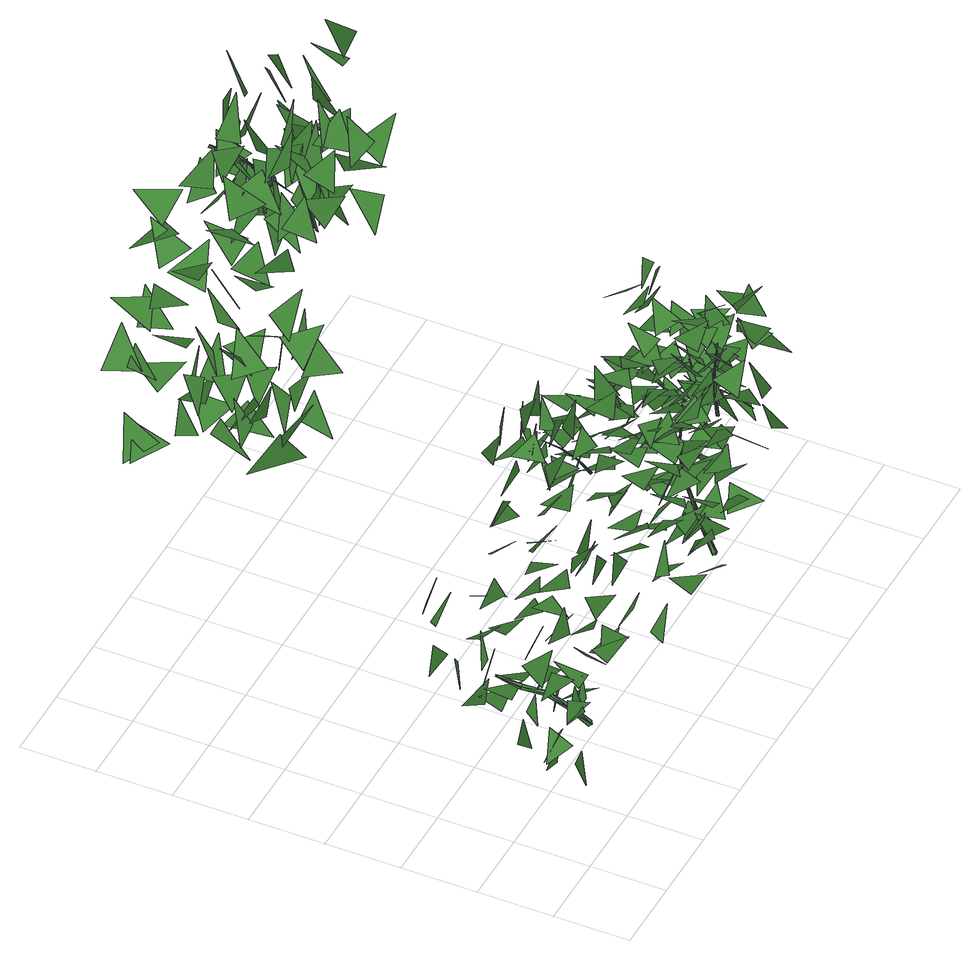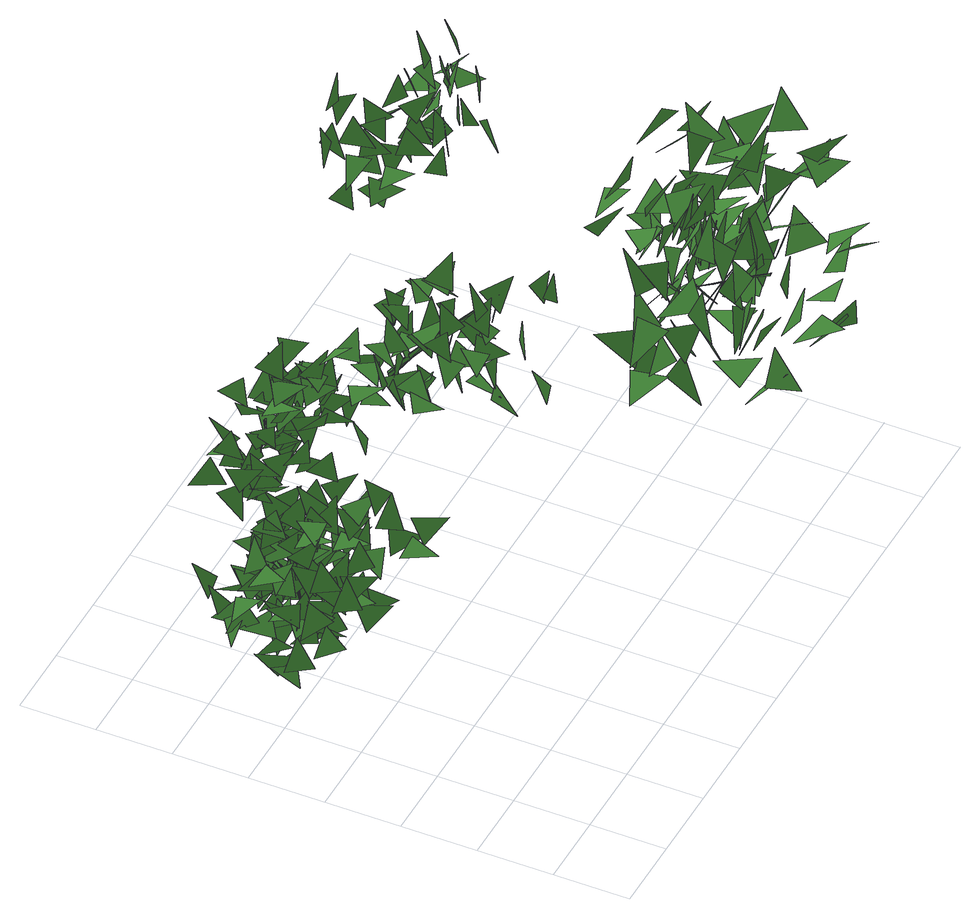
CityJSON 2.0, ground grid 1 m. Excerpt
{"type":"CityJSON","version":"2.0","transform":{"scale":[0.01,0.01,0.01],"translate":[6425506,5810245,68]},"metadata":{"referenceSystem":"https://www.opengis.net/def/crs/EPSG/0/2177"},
"CityObjects":{
"tree1":{"type":"SolitaryVegetationObject","attributes":{"crownarea":"105","modell_vol":"LIS","treeheight":"12.1"},"geometry":[{"type":"MultiSurface","lod":"2","boundaries":[[[0,1,2]],[[3,4,5]],[[6,7,8]],[[9,10,11]],[[12,13,14]],[[15,16,17]],[[18,19,20]],[[21,22,23]],[[24,25,26]],[[27,28,29]],[[30,31,32]],[[33,34,35]],[[36,37,38]],[[39,27,29]],[[28,40,29]],[[41,35,34]],[[33,39,29]],[[42,43,44]],[[45,46,47]],[[48,49,50]],[[51,40,41]],[[52,53,54]],[[55,56,57]],[[58,59,60]],[[61,51,41]],[[62,63,64]],[[65,34,33]],[[66,67,68]],[[69,70,71]],[[29,72,33]],[[41,34,65]],[[73,74,75]],[[29,40,76]],[[77,78,79]],[[80,81,82]],[[83,84,85]],[[61,41,65]],[[72,65,33]],[[76,72,29]],[[40,51,76]],[[86,87,88]],[[89,51,61]],[[90,89,61]],[[61,65,90]],[[76,51,89]],[[91,92,93]],[[94,95,96]],[[97,65,72]],[[90,65,97]],[[76,98,72]],[[99,100,101]],[[76,89,102]],[[102,98,76]],[[103,104,99]],[[100,105,106]],[[98,97,72]],[[89,90,107]],[[97,108,90]],[[104,105,99]],[[108,109,90]],[[110,111,112]],[[113,100,99]],[[102,89,107]],[[90,109,107]],[[114,113,100]],[[115,99,105]],[[100,113,116,105]],[[117,118,119]],[[120,121,122]],[[99,115,114,113]],[[123,124,125]],[[115,116,126]],[[114,115,126]],[[127,128,129]],[[115,105,116]],[[113,114,116]],[[114,126,116]],[[130,102,107]],[[97,98,108]],[[98,102,130]],[[98,131,108]],[[131,98,130]],[[132,133,134]],[[135,136,137]],[[138,139,140]],[[141,142,143]],[[144,145,146]],[[147,148,149]],[[150,151,152]],[[153,154,155]],[[156,157,158]],[[159,160,161]],[[162,163,164]],[[165,166,167]],[[168,169,170]],[[171,172,173]],[[174,175,176]],[[177,178,179]],[[180,181,182]],[[183,184,185]],[[186,187,188]],[[189,190,191]],[[192,193,194]],[[195,196,197]],[[198,199,200]],[[201,202,203]],[[204,205,206]],[[207,208,209]],[[210,211,212]],[[213,214,215]],[[216,217,218]],[[219,220,221]],[[222,223,224]],[[225,226,227]],[[228,229,230]],[[231,232,233]],[[234,235,236]],[[237,238,239]],[[240,241,242]],[[243,244,245]],[[246,247,248]],[[249,250,251]],[[252,253,254]],[[255,256,257]],[[258,259,260]],[[261,262,263]],[[264,265,266]],[[267,268,269]],[[270,271,272]],[[273,274,275]],[[276,277,278]],[[279,280,281]],[[282,283,284]],[[285,286,287]],[[288,289,290]],[[291,292,293]],[[294,295,296]],[[297,298,299]],[[300,301,302]],[[303,304,305]],[[306,307,308]],[[309,310,311]],[[312,313,314]],[[315,316,317]],[[318,319,320]],[[321,322,323]],[[324,325,326]],[[327,328,329]],[[330,331,332]],[[333,334,335]],[[336,337,338]],[[339,340,341]],[[342,343,344]],[[345,346,347]],[[348,349,350]],[[351,352,353]],[[354,355,356]],[[357,358,359]],[[360,361,362]],[[363,364,365]],[[366,367,368]],[[369,370,371]],[[372,373,374]],[[375,376,377]],[[378,379,380]],[[381,382,383]],[[384,385,386]],[[387,388,389]],[[390,391,392]],[[393,394,395]],[[396,397,398]],[[399,400,401]],[[402,403,404]],[[405,406,407]],[[408,409,407]],[[410,411,412]],[[413,414,415]],[[416,417,406]],[[417,416,418]],[[419,420,421]],[[422,423,424]],[[403,425,404]],[[426,427,428]],[[429,404,430]],[[402,431,403]],[[432,429,433]],[[434,435,436]],[[437,405,407]],[[431,432,438]],[[409,437,407]],[[405,416,406]],[[439,440,441]],[[408,418,409]],[[416,442,418]],[[443,444,445]],[[430,404,425]],[[429,430,433]],[[431,438,403]],[[432,433,438]],[[446,447,448]],[[449,450,451]],[[452,453,454]],[[409,418,442]],[[455,456,457]],[[458,459,460]],[[461,462,463]],[[464,465,466]],[[467,403,438]],[[468,469,470]],[[471,472,473]],[[474,475,476]],[[437,477,405]],[[442,478,479,409]],[[425,403,467]],[[430,425,480]],[[433,430,481]],[[482,467,438]],[[438,433,483]],[[479,484,485,486]],[[487,488,489]],[[490,491,492]],[[493,494,495]],[[477,496,405]],[[437,409,497]],[[498,499,500]],[[480,425,467]],[[481,430,480]],[[478,497,409,479]],[[416,405,496]],[[433,481,483]],[[438,483,482]],[[501,502,503]],[[442,416,504]],[[505,506,507]],[[508,509,510]],[[511,512,513]],[[514,513,512]],[[515,516,517]],[[514,511,513]],[[518,519,520]],[[511,514,512]],[[521,522,523]],[[524,525,526]],[[477,437,497]],[[527,528,529]],[[530,531,532]],[[533,534,535]],[[416,496,504]],[[536,537,538]],[[478,442,504]],[[539,540,541]],[[542,543,544]],[[545,546,547]],[[548,483,481]],[[511,549,550]],[[551,552,553]],[[554,555,556]],[[557,558,559]],[[560,561,562]],[[563,564,565]],[[480,467,566]],[[467,482,566]],[[481,480,548]],[[482,483,566]],[[567,568,569]],[[570,571,572]],[[573,574,575]],[[497,576,477]],[[477,577,496]],[[578,579,580]],[[581,582,583]],[[584,585,586]],[[587,588,589]],[[590,591,592]],[[548,480,566]],[[483,548,566]],[[593,594,595]],[[567,596,597]],[[598,599,600]],[[576,577,477]],[[577,601,496]],[[504,496,601]],[[602,603,604]],[[497,478,605]],[[478,504,606]],[[607,608,609]],[[610,611,612]],[[613,614,615]],[[497,605,576]],[[504,601,606]],[[605,478,606]],[[616,617,618]],[[619,620,621]],[[622,623,624]],[[625,626,627]],[[628,629,630]],[[631,632,633]],[[548,566,634]],[[635,636,637]],[[638,639,640]],[[641,642,643]],[[644,645,646]],[[647,648,649]],[[650,651,652]],[[577,576,653]],[[654,655,656]],[[601,577,657]],[[576,605,653]],[[606,601,657]],[[658,659,660]],[[661,662,663]],[[605,606,664]],[[665,666,667]],[[668,669,670]],[[671,672,673]],[[674,675,676]],[[677,577,653]],[[657,577,677]],[[678,679,680]],[[605,681,653]],[[682,683,684]],[[606,657,664]],[[605,664,681]],[[685,686,687]],[[688,689,690]],[[691,692,693]],[[694,695,696]],[[697,698,699]],[[700,701,702]],[[703,704,705]],[[706,707,708]],[[709,710,711]],[[712,713,714]],[[681,664,715]],[[716,717,718]],[[719,720,721]],[[722,723,724]],[[715,725,681]],[[677,653,725]],[[653,681,725]],[[657,677,726]],[[664,657,726]],[[727,728,729]],[[730,731,732]],[[733,734,735]],[[664,736,715]],[[737,738,739]],[[740,677,725]],[[726,677,740]],[[664,726,736]],[[741,742,743]],[[744,745,746]],[[747,748,749]],[[750,751,752]],[[753,754,755]],[[756,757,758]],[[715,736,725]],[[759,760,761]],[[762,763,764]],[[765,766,767]],[[768,769,770]],[[771,772,773]],[[774,775,776]],[[777,778,779]],[[780,781,782]],[[783,784,785]],[[786,787,788]],[[789,790,791]],[[725,736,792]],[[736,726,792]],[[740,725,792]],[[726,740,792]],[[793,794,795,796]],[[797,798,799]],[[800,801,794,802]],[[803,804,805]],[[806,807,808]],[[809,810,811]],[[812,813,814]],[[815,816,817]],[[818,819,820]],[[821,822,823]],[[824,825,826]],[[827,828,829]],[[830,831,832]],[[833,834,835]],[[836,837,838]],[[839,840,841]],[[842,843,844]],[[845,846,847]],[[848,849,850]],[[851,852,853]],[[854,855,856]],[[857,858,859]]]}]},
"tree2":{"type":"SolitaryVegetationObject","attributes":{"crownarea":"307","modell_vol":"LIS","treeheight":"16.5"},"geometry":[{"type":"MultiSurface","lod":"2","boundaries":[[[860,861,862]],[[863,864,865]],[[866,867,868]],[[869,870,871]],[[872,873,874]],[[875,876,877]],[[878,879,880]],[[881,882,883]],[[884,885,886]],[[887,888,889]],[[890,891,892]],[[893,894,895]],[[896,897,898]],[[899,900,901]],[[902,903,904]],[[905,906,907]],[[908,909,910]],[[911,912,913]],[[914,915,916]],[[917,918,919]],[[920,921,922]],[[923,924,925]],[[926,927,928]],[[929,930,931]],[[932,933,934]],[[935,936,937]],[[938,939,940]],[[941,942,943]],[[944,945,946]],[[947,948,949]],[[950,951,952]],[[953,954,955]],[[956,957,958]],[[959,960,961]],[[962,963,964]],[[965,966,967]],[[968,969,970]],[[971,972,973]],[[974,975,976]],[[977,978,979]],[[980,981,982]],[[983,984,985]],[[986,987,988]],[[989,990,991]],[[992,993,994]],[[995,996,997]],[[998,999,1000]],[[1001,1002,1003]],[[1004,1005,1006]],[[1007,1008,1009]],[[1010,1011,1012]],[[1013,1014,1015]],[[1016,1017,1018]],[[1019,1020,1021]],[[1022,1023,1024]],[[1025,1026,1027]],[[1028,1029,1030]],[[1031,1032,1033]],[[1034,1035,1036]],[[1037,1038,1039]],[[1040,1041,1042]],[[1043,1044,1045]],[[1046,1047,1048]],[[1049,1050,1051]],[[1052,1053,1054]],[[1055,1056,1057]],[[1058,1059,1060]],[[1061,1062,1063]],[[1064,1065,1066]],[[1067,1068,1069]],[[1070,1071,1072]],[[1073,1074,1075]],[[1076,1077,1078]],[[1079,1080,1081]],[[1082,1083,1084]],[[1085,1086,1087]],[[1088,1089,1090]],[[1091,1092,1093]],[[1094,1095,1096]],[[1097,1098,1099]],[[1100,1101,1099]],[[1099,1101,1097]],[[1100,1099,1098]],[[1102,1103,1104]],[[1105,1106,1107]],[[1097,1108,1098]],[[1109,1101,1100]],[[1097,1101,1110]],[[1108,1111,1098]],[[1097,1110,1108]],[[1100,1098,1111]],[[1111,1109,1100]],[[1101,1109,1110]],[[1108,1110,1112]],[[1108,1112,1113]],[[1112,1110,1114]],[[1115,1116,1117]],[[1113,1118,1108]],[[1110,1109,1114]],[[1119,1120,1121]],[[1108,1118,1111]],[[1122,1114,1109]],[[1122,1109,1111]],[[1122,1111,1118]],[[1123,1124,1125]],[[1126,1127,1128]],[[1129,1130,1131]],[[1132,1133,1134]],[[1135,1136,1137]],[[1138,1139,1140]],[[1141,1142,1143]],[[1144,1145,1146]],[[1147,1148,1149]],[[1150,1151,1152]],[[1153,1154,1155]],[[1156,1157,1158]],[[1159,1160,1161]],[[1162,1163,1164]],[[1165,1166,1167]],[[1168,1169,1170]],[[1171,1172,1173]],[[1174,1175,1176]],[[1177,1178,1179]],[[1180,1181,1182]],[[1183,1184,1185]],[[1186,1187,1188]],[[1189,1190,1191]],[[1192,1193,1194]],[[1195,1196,1197]],[[1198,1199,1200]],[[1201,1202,1203]],[[1204,1205,1206]],[[1207,1208,1209]],[[1210,1211,1212]]]}]}
},
"vertices":[
[69,86,547],[107,111,541],[112,85,566],[104,71,223],[67,96,210],[113,105,215],[98,106,555],[69,137,576],[115,128,580],[83,127,606],[113,146,613],[100,120,648],[113,104,250],[87,105,211],[102,138,221],[80,85,551],[120,109,548],[124,74,538],[77,105,489],[112,114,460],[121,96,490],[81,92,531],[124,109,522],[110,120,554],[100,102,580],[133,109,593],[107,87,623],[90,164,207],[87,163,206],[108,141,187],[118,87,138],[144,69,157],[109,82,183],[108,144,184],[107,144,182],[89,167,204],[91,123,572],[77,163,553],[119,146,564],[90,167,206],[104,140,186],[104,141,182],[102,76,487],[112,119,474],[135,87,499],[90,160,489],[127,158,516],[98,140,530],[110,141,130],[90,120,108],[114,150,84],[125,116,167],[122,116,50],[147,112,78],[104,93,85],[119,126,118],[139,139,147],[95,129,158],[89,119,570],[106,132,541],[131,134,580],[124,117,165],[107,126,552],[136,145,564],[103,140,595],[126,120,164],[85,144,179],[98,186,170],[122,148,177],[124,71,95],[118,62,50],[142,88,55],[130,120,166],[115,200,229],[119,175,256],[79,200,258],[129,117,169],[101,109,82],[147,112,90],[127,97,118],[77,179,218],[110,187,206],[107,195,251],[96,103,85],[133,117,108],[139,90,85],[116,126,178],[148,110,189],[116,110,222],[138,92,143],[137,94,141],[95,164,563],[127,179,561],[115,168,605],[86,212,169],[124,237,177],[92,218,205],[141,97,140],[144,97,142],[144,86,532],[144,86,531],[144,68,516],[143,93,144],[145,67,517],[147,68,516],[145,86,532],[145,69,514],[151,70,117],[154,77,113],[150,74,113],[126,68,157],[126,91,128],[161,98,158],[142,97,538],[141,108,543],[141,106,545],[141,108,545],[135,121,479],[162,90,499],[133,98,519],[166,86,207],[153,53,216],[137,87,242],[132,87,540],[165,70,542],[147,82,583],[133,127,555],[70,243,276],[95,248,247],[116,239,287],[156,73,118],[158,76,115],[110,138,225],[138,149,205],[150,134,247],[130,85,575],[154,111,565],[160,96,609],[119,123,607],[137,145,583],[156,143,624],[106,178,518],[137,208,501],[135,183,540],[127,144,503],[164,135,502],[143,127,543],[159,112,528],[171,94,558],[138,126,566],[137,93,260],[136,120,236],[176,119,262],[85,256,288],[98,267,257],[131,264,289],[142,86,135],[178,91,128],[167,91,172],[141,83,176],[158,123,190],[177,88,167],[116,172,126],[137,212,118],[151,173,140],[126,148,175],[136,190,159],[161,152,161],[138,92,491],[162,106,467],[180,98,509],[136,137,514],[174,161,507],[154,144,546],[158,187,207],[164,166,236],[126,193,241],[135,131,569],[164,122,546],[176,148,582],[130,152,565],[144,161,532],[172,171,569],[116,196,158],[145,208,137],[156,200,182],[122,197,123],[136,233,96],[158,209,130],[118,268,143],[160,283,153],[133,251,172],[189,80,140],[155,111,137],[199,108,119],[168,129,101],[207,141,123],[168,122,137],[206,58,441],[168,85,448],[208,92,427],[165,119,148],[196,148,131],[197,103,140],[159,135,217],[187,145,195],[201,120,231],[189,133,314],[149,157,321],[190,168,304],[179,161,480],[214,148,508],[168,151,514],[211,71,547],[212,68,593],[197,100,564],[214,81,159],[228,59,198],[197,93,189],[185,85,234],[195,119,204],[224,99,212],[176,183,250],[207,166,245],[188,157,286],[210,109,518],[196,116,552],[200,154,525],[165,191,262],[154,218,239],[197,221,252],[168,163,352],[200,179,322],[207,145,333],[195,123,230],[171,158,250],[216,154,235],[207,85,525],[188,114,514],[228,109,491],[205,75,528],[231,100,500],[248,70,511],[180,201,247],[178,243,231],[206,208,221],[210,230,277],[219,203,300],[176,218,308],[203,117,291],[240,121,281],[234,106,325],[234,62,190],[207,86,182],[249,104,183],[229,104,551],[232,73,568],[237,108,597],[223,80,482],[214,123,472],[251,96,464],[210,126,287],[242,140,279],[245,108,311],[246,85,239],[214,96,222],[248,126,218],[203,160,218],[191,191,204],[237,187,202],[249,80,534],[234,79,566],[247,121,554],[226,81,159],[236,114,146],[270,92,167],[245,61,528],[249,96,537],[283,79,509],[211,230,320],[246,232,331],[218,210,361],[235,108,520],[245,151,531],[270,117,514],[228,185,282],[252,201,260],[272,175,293],[263,75,509],[282,88,480],[310,70,513],[275,129,216],[306,138,234],[276,112,258],[265,90,173],[310,93,164],[304,82,198],[274,88,656],[317,83,639],[313,74,675],[266,155,207],[259,196,190],[298,174,205],[310,82,671],[345,83,684],[313,82,717],[263,220,298],[245,249,285],[290,254,287],[290,144,242],[311,167,223],[329,157,264],[313,103,657],[322,137,627],[347,100,641],[317,77,640],[335,102,606],[355,79,640],[329,73,207],[359,69,187],[369,80,230],[328,129,173],[369,146,186],[341,116,205],[342,88,634],[387,100,633],[359,82,667],[417,56,293],[402,74,320],[387,87,279],[388,69,319],[386,114,328],[417,87,308],[379,103,70],[399,97,39],[423,103,79],[426,76,296],[444,63,326],[403,80,335],[432,129,306],[460,129,331],[419,139,349],[456,87,74],[462,70,107],[433,105,111],[446,139,152],[471,105,172],[440,116,192],[442,119,335],[422,157,322],[459,133,308],[454,137,77],[473,105,103],[442,119,117],[455,74,339],[434,103,348],[473,112,323],[449,148,350],[474,126,367],[438,135,392],[419,160,430],[455,180,412],[457,143,410],[450,103,341],[483,92,328],[478,83,373],[483,94,393],[461,75,416],[468,119,430],[461,192,167],[480,177,195],[436,186,205],[480,77,300],[451,98,289],[492,114,276],[469,93,372],[504,82,370],[484,74,410],[477,98,120],[509,82,121],[484,74,159],[477,138,377],[497,121,402],[459,140,419],[475,158,196],[485,144,230],[450,175,231],[472,102,142],[508,97,144],[484,82,182],[467,108,370],[455,151,362],[492,127,352],[461,145,152],[448,184,130],[489,161,132],[444,190,149],[478,172,123],[481,164,158],[454,164,369],[446,209,377],[485,184,369],[496,71,331],[520,87,339],[495,73,329],[519,104,119],[494,77,109],[492,76,113],[495,74,114],[520,102,123],[456,149,422],[475,179,450],[492,145,424],[483,109,406],[462,141,381],[498,146,386],[521,102,118],[497,75,108],[498,73,112],[473,151,111],[452,190,99],[495,173,91],[509,88,303],[512,109,333],[483,127,300],[519,88,339],[510,90,119],[509,63,144],[500,104,161],[496,73,328],[520,88,337],[497,70,328],[497,71,327],[520,87,337],[480,206,134],[502,193,161],[456,192,171],[519,104,121],[521,86,338],[494,135,321],[531,116,340],[485,112,349],[523,100,120],[481,123,157],[498,115,124],[519,97,161],[506,117,192],[531,96,223],[494,122,227],[483,133,136],[478,178,128],[513,148,120],[485,134,112],[520,125,106],[508,120,149],[509,67,86],[496,97,71],[538,87,56],[512,141,189],[477,160,212],[501,173,175],[495,110,96],[538,120,82],[521,91,113],[510,71,345],[500,100,328],[546,100,335],[544,99,350],[525,59,339],[549,62,378],[525,92,354],[533,71,377],[507,83,413],[535,106,383],[501,92,387],[520,110,362],[547,85,389],[544,129,132],[548,127,132],[527,108,125],[544,100,350],[544,100,349],[546,99,350],[546,100,349],[520,99,130],[501,120,106],[546,132,111],[532,115,384],[541,106,429],[517,139,408],[519,154,356],[524,167,390],[502,195,361],[503,132,225],[533,144,192],[538,110,205],[546,129,130],[546,127,134],[496,143,177],[510,155,146],[542,148,179],[543,155,331],[532,126,364],[510,156,363],[547,128,130],[513,121,152],[512,167,157],[542,138,137],[521,90,158],[530,134,152],[552,96,138],[539,114,314],[539,105,334],[529,140,333],[538,122,292],[554,114,182],[561,96,213],[520,119,215],[513,106,462],[544,122,432],[555,91,449],[520,172,103],[558,154,124],[513,157,136],[514,249,181],[500,239,215],[484,279,199],[524,102,373],[530,145,387],[552,119,356],[532,122,357],[562,115,377],[529,132,403],[546,143,147],[538,139,192],[518,164,176],[500,215,217],[526,200,196],[524,183,239],[515,184,235],[489,220,248],[531,216,229],[550,88,117],[564,105,157],[538,122,121],[552,108,107],[547,135,131],[533,145,88],[572,110,357],[559,94,337],[546,134,355],[496,267,233],[472,306,230],[510,291,210],[536,163,131],[560,162,159],[519,181,170],[530,134,259],[518,169,231],[553,161,229],[571,52,293],[558,61,326],[562,97,297],[538,103,421],[530,148,422],[566,122,408],[572,109,357],[501,244,268],[536,239,257],[525,220,298],[523,137,187],[546,152,161],[567,126,193],[512,183,193],[523,227,198],[548,189,193],[572,152,146],[571,154,146],[536,105,390],[552,148,402],[572,108,393],[539,96,179],[571,111,165],[578,73,188],[549,148,212],[553,163,256],[535,181,217],[565,104,334],[566,132,372],[543,143,345],[526,209,181],[498,233,176],[541,249,165],[562,127,287],[576,111,328],[549,138,331],[518,268,231],[539,241,241],[558,97,265],[546,133,239],[578,119,230],[571,155,143],[533,145,196],[544,189,204],[570,150,199],[573,152,144],[573,154,143],[570,67,142],[549,93,126],[594,100,121],[556,119,173],[583,96,164],[578,98,210],[569,151,317],[572,164,351],[543,189,325],[541,175,379],[571,156,387],[561,189,419],[569,94,109],[596,59,121],[588,100,141],[550,197,306],[577,169,333],[553,190,352],[569,108,327],[613,98,332],[579,103,362],[565,80,436],[591,98,418],[608,67,445],[585,143,128],[565,150,159],[561,183,125],[600,120,362],[584,106,349],[606,103,390],[575,133,373],[567,241,124],[554,235,158],[535,270,136],[547,244,187],[587,222,196],[544,222,217],[598,76,352],[600,52,391],[608,96,381],[576,137,115],[619,128,131],[578,139,152],[590,134,366],[595,103,383],[601,138,410],[602,173,155],[525,283,233],[541,325,230],[562,284,228],[602,174,154],[554,192,119],[587,215,96],[588,180,125],[610,119,297],[598,93,333],[601,128,341],[604,174,153],[590,71,360],[618,106,369],[627,63,358],[605,97,288],[596,105,323],[611,140,298],[579,174,350],[608,154,361],[590,177,395],[589,187,153],[593,157,175],[587,196,199],[602,174,155],[590,143,312],[625,114,304],[606,128,343],[604,173,154],[562,210,166],[591,197,147],[596,193,193],[583,132,262],[604,155,242],[628,121,263],[594,154,238],[619,129,228],[614,132,274],[605,104,200],[589,132,183],[635,134,182],[646,47,319],[628,67,356],[634,91,328],[616,117,337],[618,115,373],[623,157,356],[622,171,198],[600,174,228],[598,210,199],[635,75,374],[635,98,415],[629,111,370],[625,127,153],[624,111,196],[623,154,179],[599,189,190],[633,177,184],[614,162,225],[594,206,181],[582,243,158],[618,215,155],[633,185,161],[608,229,179],[591,250,217],[594,261,172],[607,236,196],[628,213,217],[591,231,240],[598,232,125],[636,209,130],[599,214,157],[637,187,164],[637,189,163],[608,171,280],[589,202,274],[635,208,275],[619,149,326],[653,131,351],[630,171,352],[651,166,101],[627,141,132],[623,178,136],[637,187,163],[666,83,171],[646,52,198],[663,93,207],[637,189,164],[657,120,344],[660,103,377],[645,145,380],[631,198,233],[649,178,257],[622,208,277],[652,87,327],[645,117,348],[664,127,308],[642,116,189],[640,137,230],[658,149,190],[629,196,130],[639,215,159],[614,239,129],[663,86,140],[640,114,166],[664,131,144],[645,227,161],[647,196,195],[627,237,193],[670,132,231],[637,129,264],[669,162,252],[636,171,161],[623,202,149],[670,201,152],[657,162,201],[631,173,239],[663,196,213],[646,163,159],[670,157,199],[652,195,178],[643,260,212],[639,243,245],[619,284,244],[658,163,148],[641,161,181],[665,200,176],[640,278,171],[631,259,200],[617,302,204],[671,148,109],[671,174,147],[649,186,119],[652,184,250],[629,220,233],[660,213,216],[649,216,173],[683,193,195],[639,198,204],[672,202,170],[660,166,210],[673,154,215],[692,135,224],[657,157,245],[642,212,209],[635,235,238],[651,256,199],[662,115,227],[659,161,225],[687,146,205],[620,249,215],[640,290,221],[657,249,206],[692,184,234],[663,162,241],[668,196,271],[671,216,166],[648,203,192],[663,247,200],[671,248,215],[645,254,252],[648,276,212],[701,123,159],[674,132,195],[691,162,182],[664,164,182],[691,184,166],[701,140,172],[698,111,182],[688,94,213],[711,134,219],[659,224,148],[685,200,158],[672,227,193],[681,111,161],[681,139,184],[718,138,157],[674,163,260],[700,200,270],[710,157,252],[687,227,250],[675,235,293],[671,260,254],[703,180,201],[675,195,221],[716,216,227],[704,193,121],[718,168,157],[699,209,154],[709,184,135],[685,206,150],[715,227,123],[681,222,229],[680,254,210],[718,229,201],[703,137,223],[705,172,233],[746,152,223],[718,184,234],[711,225,252],[714,225,216],[680,244,200],[685,273,178],[723,249,184],[733,215,158],[710,221,196],[712,245,158],
[123,384,571],[72,413,593],[109,410,625],[144,476,423],[86,492,400],[93,417,450],[113,459,451],[73,438,474],[129,425,501],[109,499,459],[141,486,496],[81,464,505],[159,426,602],[103,426,575],[106,458,612],[159,454,647],[111,448,606],[98,468,650],[113,477,550],[72,505,555],[118,520,594],[128,504,441],[68,491,455],[114,522,486],[111,497,533],[78,497,588],[113,540,558],[170,449,510],[136,453,474],[111,448,532],[159,517,453],[95,519,451],[114,489,487],[132,558,532],[90,533,537],[105,568,588],[141,574,478],[96,560,458],[93,578,519],[169,474,464],[109,453,461],[141,486,504],[78,551,688],[106,599,662],[136,561,667],[121,504,390],[101,546,431],[147,555,415],[167,530,482],[126,530,451],[113,550,510],[123,586,601],[72,612,625],[129,634,611],[124,625,369],[83,652,359],[106,662,417],[151,453,578],[131,510,575],[170,502,547],[144,666,494],[126,630,464],[85,648,510],[141,619,356],[83,643,362],[114,655,400],[123,497,657],[159,543,635],[174,499,622],[109,640,487],[81,680,496],[132,678,532],[183,426,404],[149,453,450],[200,458,455],[147,459,683],[155,514,653],[198,492,665],[142,528,602],[139,563,653],[174,566,601],[154,588,371],[103,594,408],[162,616,412],[113,584,542],[136,639,524],[165,599,510],[208,471,520],[159,468,532],[197,469,581],[162,519,690],[136,569,714],[187,560,680],[147,507,509],[149,553,528],[205,525,522],[151,594,430],[126,586,473],[185,602,482],[195,502,482],[157,484,510],[208,500,543],[226,520,448],[164,515,436],[175,538,479],[170,497,390],[154,556,399],[205,548,400],[128,627,639],[164,655,681],[174,607,642],[177,545,535],[142,556,570],[192,594,570],[131,640,533],[129,691,568],[177,658,545],[159,616,673],[129,666,655],[190,652,657],[162,548,647],[183,594,683],[213,551,648],[197,629,708],[164,640,672],[157,675,722],[151,640,422],[175,681,433],[213,632,423],[185,594,570],[178,640,588],[231,611,609],[251,555,660],[188,561,655],[229,565,703],[229,535,695],[187,563,691],[238,596,709],[213,523,584],[198,566,606],[261,561,601],[221,584,400],[185,602,430],[243,604,456],[198,642,482],[164,673,501],[221,690,517],[190,599,344],[218,627,376],[252,588,341],[192,597,387],[218,645,356],[252,614,377],[271,489,619],[233,517,660],[279,509,678],[275,586,731],[239,597,698],[221,602,759],[287,532,709],[239,537,727],[284,527,772],[252,616,670],[216,643,693],[257,617,732],[267,619,650],[211,630,675],[271,642,695],[259,473,657],[298,522,652],[323,477,655],[266,533,650],[256,591,672],[303,576,675],[287,420,645],[313,466,680],[348,438,653],[317,530,602],[254,532,617],[307,553,645],[351,504,695],[323,491,655],[289,515,701],[338,474,663],[282,491,637],[340,517,639],[351,555,680],[290,566,665],[300,568,714],[297,481,644],[340,525,660],[354,494,622],[371,461,709],[322,469,704],[343,484,762],[307,509,683],[305,560,718],[346,540,675],[328,576,609],[274,561,637],[330,581,658],[313,640,594],[257,634,621],[315,616,637],[351,584,644],[305,583,624],[305,589,686],[358,543,593],[307,507,602],[340,546,639],[369,555,672],[325,548,647],[318,551,709],[315,532,552],[308,576,594],[356,566,583],[371,583,655],[328,576,629],[320,568,690],[305,560,545],[340,551,598],[346,596,576],[292,619,690],[338,612,645],[318,658,648],[379,560,606],[349,525,561],[330,551,616],[328,616,681],[292,632,711],[349,632,739],[381,601,591],[351,578,542],[331,597,598],[372,530,645],[330,537,670],[381,543,704],[356,597,616],[358,597,616],[359,563,599],[358,597,617],[356,597,617],[368,551,563],[343,509,601],[391,550,607],[374,624,627],[315,642,630],[341,653,672],[353,630,634],[354,630,637],[353,630,635],[354,630,635],[341,665,647],[343,665,645],[343,665,648],[371,616,637],[335,576,670],[364,629,685],[345,665,645],[386,459,662],[369,484,703],[428,461,709],[345,665,648],[419,537,606],[356,542,594],[371,568,634],[404,522,663],[358,523,680],[400,550,719],[377,491,676],[359,537,685],[422,532,693],[384,666,686],[340,645,675],[356,642,736],[354,607,598],[336,642,648],[377,660,624],[394,642,553],[340,643,583],[379,632,612],[422,555,599],[361,573,602],[391,591,640],[366,578,553],[400,606,576],[387,627,519],[392,583,630],[359,578,670],[420,591,688],[382,551,614],[423,569,660],[397,599,612],[450,563,604],[387,561,591],[397,573,639],[425,663,583],[363,663,594],[389,678,632],[437,528,501],[414,532,558],[428,576,542],[392,652,624],[366,629,660],[427,637,675],[404,594,695],[386,607,754],[428,632,716],[440,671,607],[382,650,619],[404,670,660],[405,593,662],[442,624,650],[450,568,625],[425,530,673],[442,578,711],[456,583,663],[469,548,553],[466,492,583],[446,550,598],[425,658,663],[395,640,699],[433,685,719],[410,622,547],[397,680,563],[445,673,552],[468,545,593],[428,528,639],[463,579,627],[420,594,560],[425,573,604],[463,624,596],[466,612,583],[453,574,612],[455,629,644],[450,579,537],[450,602,581],[474,637,533],[502,565,699],[491,543,757],[516,596,736],[466,616,660],[468,635,704],[504,665,663],[497,555,576],[494,604,581],[553,581,573],[525,593,602],[489,591,639],[535,634,650],[511,571,676],[525,619,683],[562,586,642]
]}
